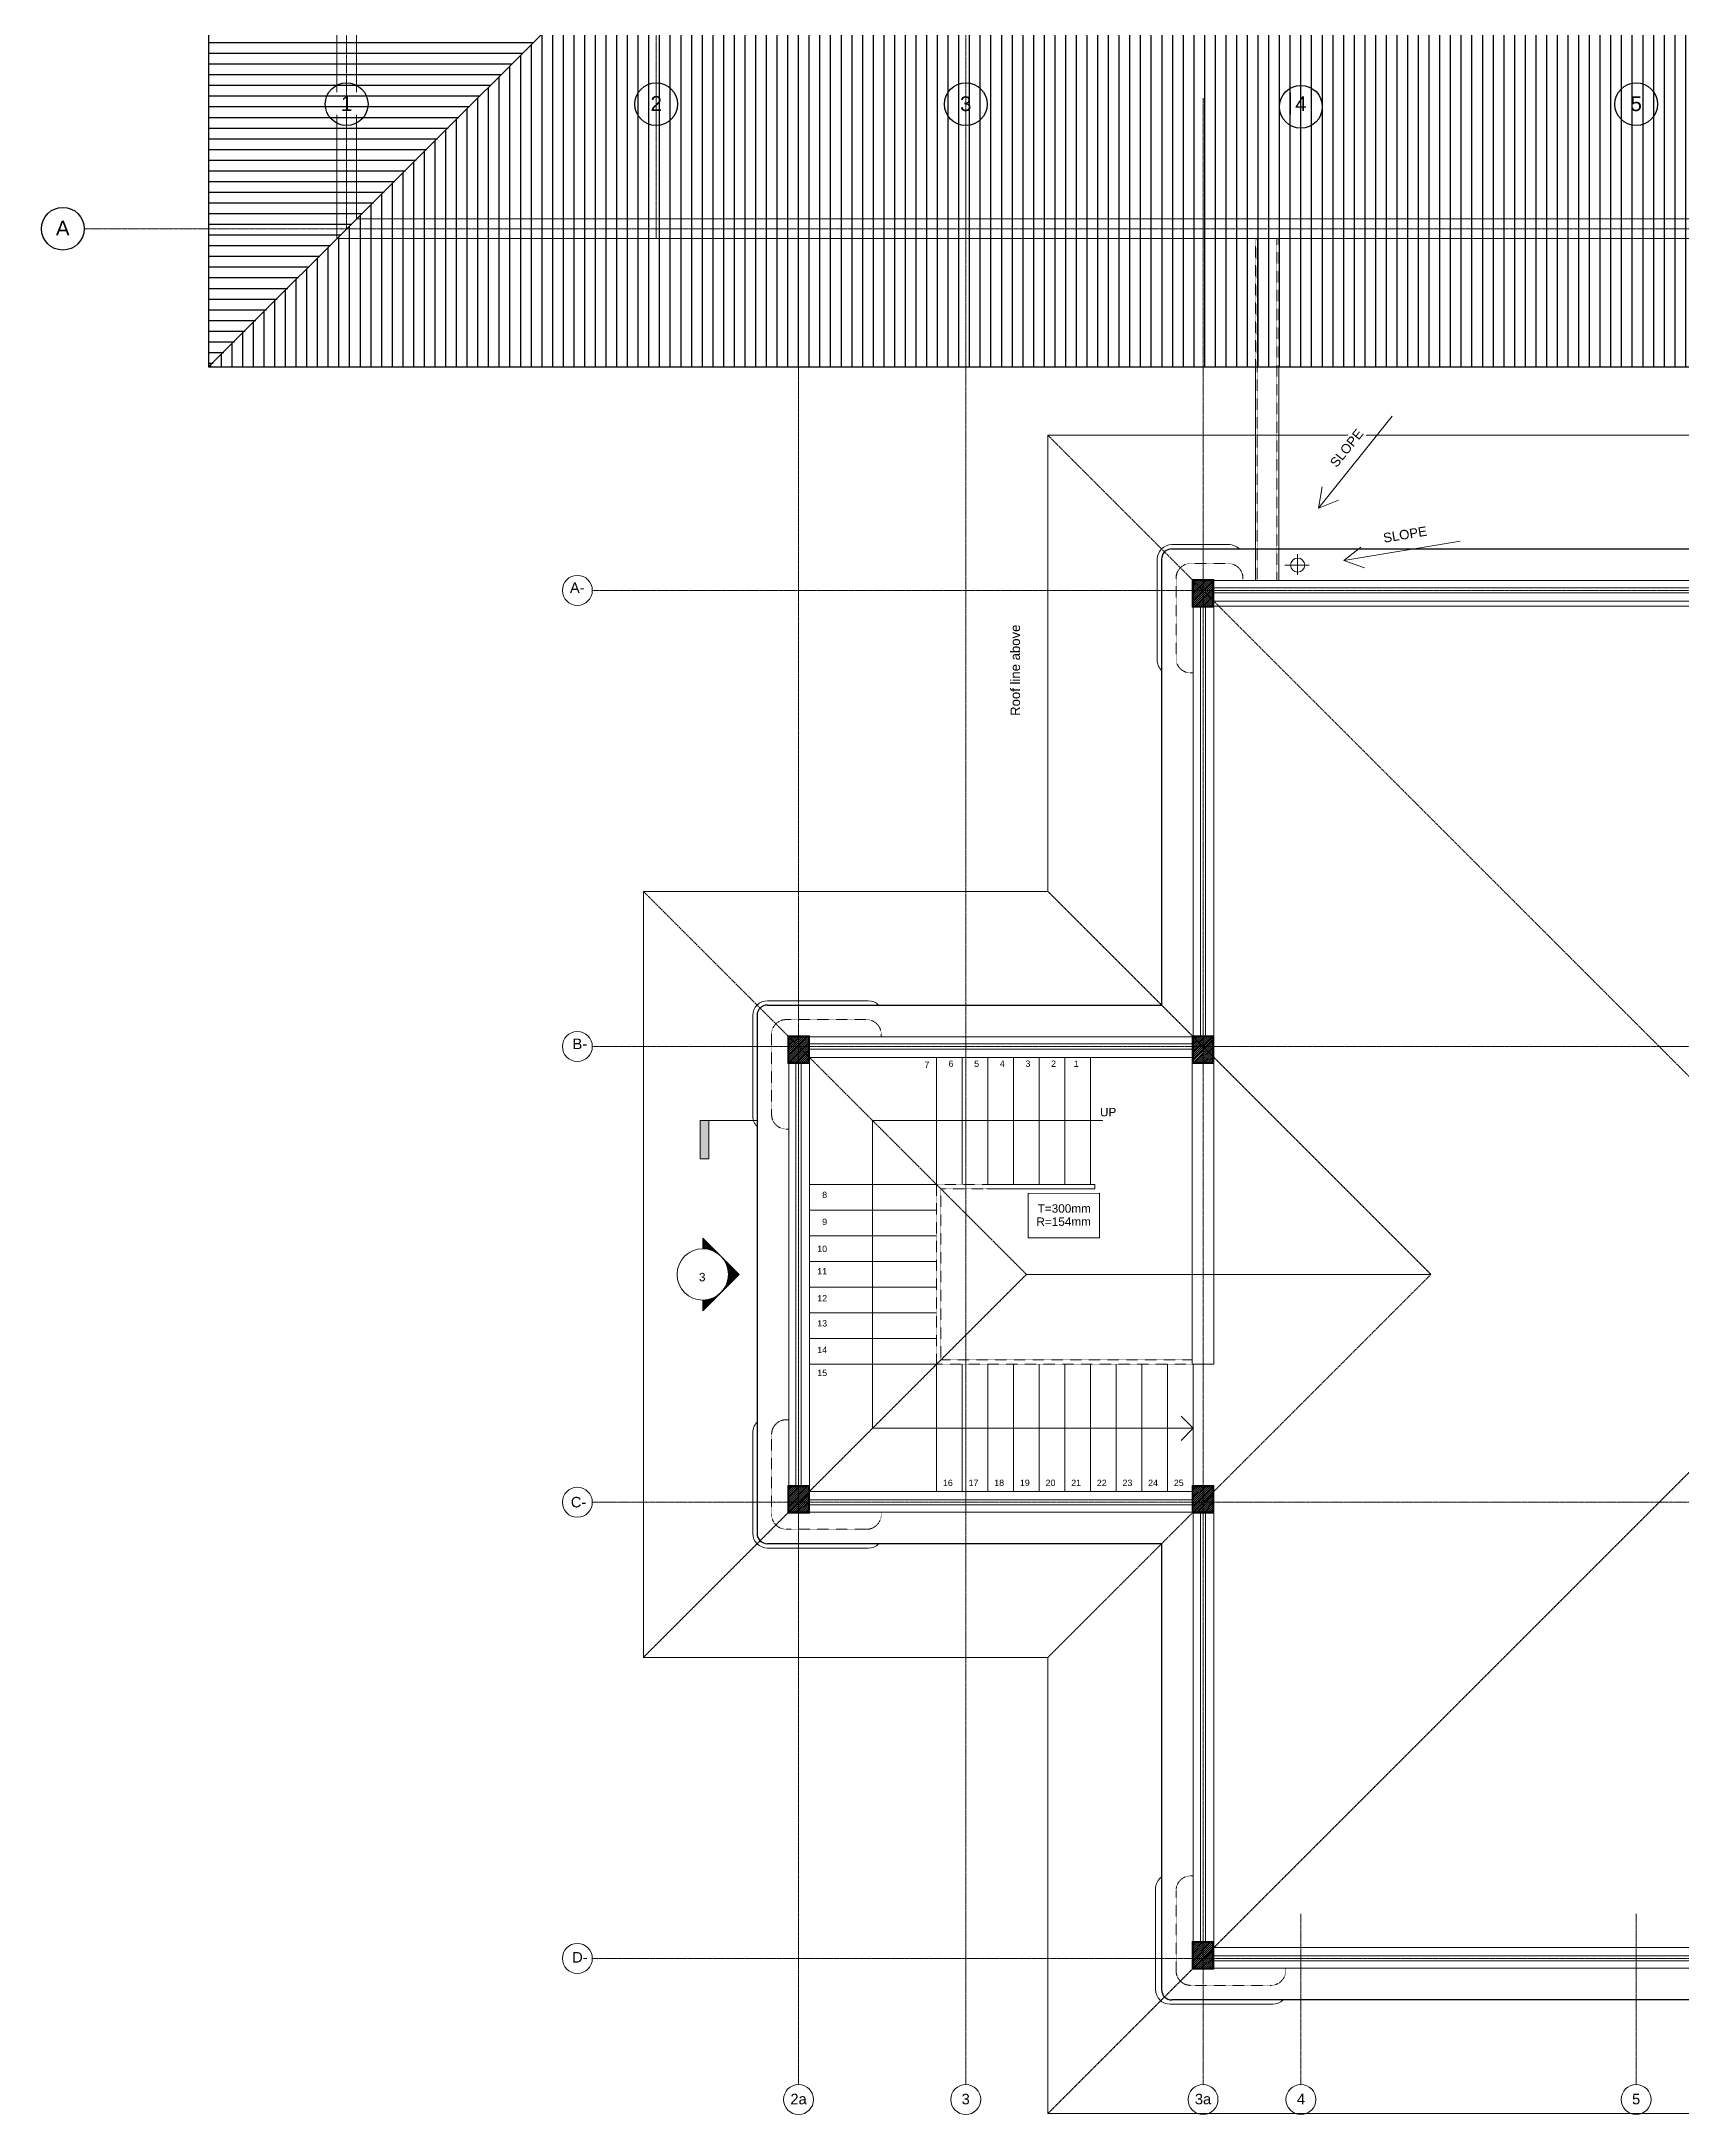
# Model space of a CAD drawing. Header units: millimetres. Extents: x 2659630 to 6742168, y -2425387 to -732288.
# Drawn here: x 4016259 to 4035450, y -1164053 to -1139807 of the extents above; entities that cross this region are included whole.
import ezdxf

# ---------------------------------------------------------------- set-up
doc = ezdxf.new("R2010")
doc.units = ezdxf.units.MM
for name, pattern in [('Grid Line', [22.225, 12.7, -3.175, 3.175, -3.175]), ('Hidden', [7.14375, 4.7625, -2.38125]), ('Overhead', [3.96875, 2.38125, -1.5875])]:
    doc.linetypes.add(name, pattern=pattern)
for name, color, linetype in [('A-CORNICE', 20, 'Continuous'), ('A-LINE 08', 8, 'Continuous'), ('A-RCC LINE', 6, 'Continuous'), ('A-TEXT-0', 7, 'Continuous')]:
    doc.layers.add(name, color=color, linetype=linetype)
for name, color, linetype, lineweight in [('A-DETL-HDLN', 90, 'Hidden', 18), ('A-DETL-THIN', 151, 'Continuous', 18), ('A-FLOR-HRAL', 11, 'Continuous', 18), ('A-FLOR-HRAL-MBND', 5, 'Overhead', 18), ('A-FLOR-OVHD', 1, 'Overhead', 18), ('A-GENM', 13, 'Continuous', 18), ('A-GRID-MODE', 80, 'Continuous', 0), ('A-hatch', 253, 'Continuous', 0), ('A-OVERHEAD LINE', 31, 'Continuous', 9), ('A-PLASTER', 50, 'Continuous', 0), ('A-STAIRS', 31, 'Continuous', 18), ('A-TEXT', 211, 'Continuous', 9), ('A-WALL', 113, 'Continuous', 9), ('G-ANNO-SYMB', 111, 'Continuous', 9), ('G-ANNO-TEXT', 231, 'Continuous', 9), ('S-GRID', 1, 'Continuous', 9), ('S-GRID-IDEN', 1, 'Continuous', 9)]:
    doc.layers.add(name, color=color, linetype=linetype, lineweight=lineweight)
doc.styles.add('Arial', font='arial.ttf', dxfattribs={"height": 123})
doc.styles.add('Arial_1', font='arial.ttf', dxfattribs={"height": 98.353293})
doc.styles.add('Arial_2', font='arial.ttf', dxfattribs={"height": 121.981135})
doc.styles.add('Arial_3', font='arial.ttf', dxfattribs={"height": 97.584908})
doc.styles.add('Arial_4', font='arial.ttf', dxfattribs={"height": 73.76497})

# ---------------------------------------------------------------- blocks, each defined once
blk = doc.blocks.new('Grid - M_Grid Head - Circle_02-314212-GROUND FLOOR PLAN_01')
at = {"layer": 'A-LINE 08'}
blk.add_circle((0, 0), 5, dxfattribs=at)
blk = doc.blocks.new('Grid - M_Grid Head - Circle-24584-GROUND FLOOR PLAN-01')
at = {"layer": 'A-GRID-MODE'}
blk.add_circle((0, 0), 3.5, dxfattribs=at)
blk = doc.blocks.new('Section - M_Section Tail - Filled-28045-GROUND FLOOR PLAN-01')
at = {"layer": 'G-ANNO-SYMB'}
blk.add_hatch(color=256, dxfattribs=at).paths.add_polyline_path([(0, 9), (0, 0), (-2, 0), (-2, 9)], flags=0)
for p, q in [((0, 9), (-2, 9)), ((-2, 9), (-2, 0)), ((0, 0), (0, 9)), ((-2, 0), (0, 0))]:
    blk.add_line(p, q, dxfattribs=at)
blk = doc.blocks.new('Section - M_Section Head - Filled-1049-GROUND FLOOR PLAN-01')
at = {"layer": 'G-ANNO-SYMB'}
h = blk.add_hatch(color=256, dxfattribs=at)
edge = h.paths.add_edge_path(flags=0)
edge.add_line((-6, 8.49), (-6, 6))
edge.add_arc((-6, 0), 6, 90, 135)
edge.add_line((-10.24, 4.24), (-6, 8.49))
h = blk.add_hatch(color=256, dxfattribs=at)
edge = h.paths.add_edge_path(flags=0)
edge.add_line((-6, 8.49), (-1.76, 4.24))
edge.add_arc((-6, 0), 6, 45, 90)
edge.add_line((-6, 6), (-6, 8.49))
h = blk.add_hatch(color=256, dxfattribs=at)
edge = h.paths.add_edge_path(flags=0)
edge.add_line((-14.49, 0), (-10.24, 4.24))
edge.add_arc((-6, 0), 6, 135, 180)
edge.add_line((-12, 0), (-14.49, 0))
h = blk.add_hatch(color=256, dxfattribs=at)
edge = h.paths.add_edge_path(flags=0)
edge.add_line((2.49, 0), (0, 0))
edge.add_arc((-6, 0), 6, 360, 405)
edge.add_line((-1.76, 4.24), (2.49, 0))
for p, q in [((-6, 8.49), (-14.49, 0)), ((-6, 8.49), (-10.24, 4.24)), ((-6, 8.49), (2.49, 0)), ((-6, 6), (-6, 8.49)), ((-6, 8.49), (-6, 6)), ((-1.76, 4.24), (-6, 8.49)), ((-10.24, 4.24), (-14.49, 0)), ((-12, 0), (-14.49, 0)), ((-14.49, 0), (-12, 0)), ((2.49, 0), (-1.76, 4.24)), ((0, 0), (2.49, 0)), ((0, 0), (2.49, 0))]:
    blk.add_line(p, q, dxfattribs=at)
for start, end in [(360, 180), (90, 135), (45, 90), (135, 180), (180, 360), (360, 45)]:
    blk.add_arc((-6, 0), 6, start, end, dxfattribs=at)

msp = doc.modelspace()

# ---------------------------------------------------------------- hatches: boundary and pattern name
at = {"layer": 'A-hatch', "true_color": 0x939598}
h = msp.add_hatch(dxfattribs=at)
h.set_pattern_fill('ANSI31', color=252, scale=5, angle=359.9997012)
h.set_pattern_definition([(44.99970117, (-4289927.385, -3257686.92), (-11.225261605, 11.225378697), [])])
h.paths.add_polyline_path([(4029727.364, -1146411.779), (4029957.364, -1146411.779), (4029957.365, -1146111.78), (4029727.365, -1146111.779)])
h = msp.add_hatch(dxfattribs=at)
h.set_pattern_fill('ANSI31', color=252, scale=5, angle=359.9997012)
h.set_pattern_definition([(44.99970117, (-4294657.383, -3262929.013), (-11.225261605, 11.225378697), [])])
h.paths.add_polyline_path([(4024997.366, -1151746.781), (4025227.366, -1151746.781), (4025227.367, -1151446.783), (4024997.367, -1151446.782)])
h = msp.add_hatch(dxfattribs=at)
h.set_pattern_fill('ANSI31', color=252, scale=5, angle=359.9997012)
h.set_pattern_definition([(44.99970117, (-4289927.392, -3262871.922), (-11.225261605, 11.225378697), [])])
h.paths.add_polyline_path([(4029957.358, -1151446.781), (4029727.358, -1151446.781), (4029727.356, -1151746.781), (4029847.356, -1151746.782), (4029957.356, -1151746.782)])
h = msp.add_hatch(dxfattribs=at)
h.set_pattern_fill('ANSI31', color=252, scale=5, angle=359.9997012)
h.set_pattern_definition([(44.99970117, (-4294657.383, -3268189.012), (-11.225261605, 11.225378697), [])])
h.paths.add_polyline_path([(4025227.368, -1156706.781), (4024997.368, -1156706.781), (4024997.366, -1157006.781), (4025227.366, -1157006.782)])
h = msp.add_hatch(dxfattribs=at)
h.set_pattern_fill('ANSI31', color=252, scale=5, angle=359.9997012)
h.set_pattern_definition([(44.99970117, (-4289509.483, -3273467.179), (-11.225261605, 11.225378697), [])])
h.paths.add_polyline_path([(4029957.385, -1162041.781), (4029727.369, -1162041.781), (4029727.368, -1162341.781), (4029957.368, -1162341.781)])

# ---------------------------------------------------------------- linework, layer by layer
at = {"layer": 'A-CORNICE'}
for p, q in [((4029477.368, -1145741.779), (4054207.368, -1145741.779)), ((4029357.368, -1145861.779), (4029357.368, -1151076.781)), ((4024747.368, -1151076.781), (4029357.368, -1151076.781)), ((4024627.368, -1151196.781), (4024627.368, -1157256.781)), ((4029357.368, -1157376.781), (4024747.368, -1157376.781)), ((4029357.368, -1157376.781), (4029357.368, -1162591.781)), ((4054207.368, -1162711.781), (4029477.368, -1162711.781))]:
    msp.add_line(p, q, dxfattribs=at)
for centre, start, end in [((4029477.368, -1145861.779), 90, 180), ((4024747.368, -1151196.781), 90, 180), ((4024747.368, -1157256.781), 180, 270), ((4029477.368, -1162591.781), 180, 270)]:
    msp.add_arc(centre, 120, start, end, dxfattribs=at)
at = {"layer": 'A-DETL-HDLN'}
for p, q in [((4029727.368, -1146111.779), (4053957.368, -1146111.779)), ((4029727.368, -1146111.779), (4029727.368, -1151446.781)), ((4029727.368, -1146411.779), (4053957.368, -1146411.779)), ((4024997.368, -1151446.781), (4029727.368, -1151446.781)), ((4024997.368, -1151446.781), (4024997.368, -1157006.781)), ((4029727.368, -1157006.781), (4024997.368, -1157006.781)), ((4029727.368, -1157006.781), (4029727.368, -1162341.781)), ((4053957.368, -1162341.781), (4029727.368, -1162341.781))]:
    msp.add_line(p, q, dxfattribs=at)
at = {"layer": 'A-DETL-THIN'}
for p, q in [((4031191.668, -1145266.52), (4032054.941, -1144189.877)), ((4030948.965, -1146044.324), (4030948.965, -1145803.172)), ((4031489.01, -1145878.275), (4032850.253, -1145651.521)), ((4030797.85, -1145931.335), (4031084.418, -1145931.335))]:
    msp.add_line(p, q, dxfattribs=at)
for points in [[(4031427.636, -1145169.854), (4031191.668, -1145266.52), (4031234.735, -1145015.183)], [(4031729.32, -1145963.575), (4031489.01, -1145878.275), (4031688.693, -1145719.683)], [(4029727.368, -1156026.781), (4025977.358, -1156026.781), (4025977.358, -1152426.967), (4028671.962, -1152426.972)], [(4029585.946, -1155885.36), (4029727.368, -1156026.781), (4029585.948, -1156168.203)]]:
    msp.add_lwpolyline(points, dxfattribs=at)
msp.add_circle((4030948.965, -1145931.335), 82.552, dxfattribs=at)
at = {"layer": 'A-FLOR-HRAL', "extrusion": (0, -7.12328e-06, 1)}
for p, q in [((4037673.803, -1146196.779), (4029969.368, -1146196.778)), ((4037673.803, -1146256.779), (4029969.368, -1146256.778))]:
    msp.add_line(p, q, dxfattribs=at)
at = {"layer": 'A-FLOR-HRAL'}
for p, q in [((4029812.368, -1146423.779), (4029812.368, -1151434.781)), ((4029872.368, -1146423.779), (4029872.368, -1151434.781)), ((4025227.355, -1151531.781), (4029715.368, -1151531.781)), ((4025082.368, -1151746.782), (4025082.368, -1156706.781)), ((4025142.368, -1151746.782), (4025142.368, -1156706.781)), ((4028578.973, -1153226.781), (4027315.277, -1153226.781)), ((4028578.973, -1153176.781), (4027328.972, -1153176.781)), ((4028578.973, -1153226.781), (4028578.973, -1153176.781)), ((4025239.368, -1156861.781), (4029715.372, -1156861.781)), ((4025239.368, -1156921.781), (4029715.37, -1156921.781)), ((4029812.368, -1157018.781), (4029812.368, -1162029.781)), ((4029872.368, -1157018.781), (4029872.368, -1162029.781)), ((4037681.911, -1162196.781), (4029969.368, -1162196.781)), ((4037681.911, -1162256.781), (4029969.368, -1162256.781))]:
    msp.add_line(p, q, dxfattribs=at)
at = {"layer": 'A-FLOR-HRAL-MBND'}
for p, q in [((4026727.368, -1155276.781), (4026727.348, -1153176.781)), ((4027328.972, -1153176.781), (4026727.348, -1153176.781)), ((4026777.368, -1155226.781), (4026777.349, -1153226.781)), ((4027315.277, -1153226.781), (4026777.349, -1153226.781)), ((4029728.935, -1155276.781), (4026727.368, -1155276.781)), ((4029715.368, -1155226.781), (4026777.368, -1155226.781))]:
    msp.add_line(p, q, dxfattribs=at)
at = {"layer": 'A-FLOR-OVHD'}
for p, q in [((4030457.368, -1143611.983, 0), (4030457.368, -1142112.103, 0)), ((4030477.368, -1146111.955, 0), (4030477.368, -1142112.103, 0)), ((4030707.368, -1142112.106, 0), (4030707.368, -1146111.804, 0)), ((4030727.368, -1142112.106, 0), (4030727.368, -1143611.984, 0))]:
    msp.add_line(p, q, dxfattribs=at)
for points in [[(4030307.384, -1146111.88, 0.457417609), (4030137.384, -1145911.88), (4029697.368, -1145911.887, 0.414213562), (4029527.368, -1146081.887), (4029526.645, -1147022.001, 0.414213562), (4029696.645, -1147192.001), (4029726.645, -1147192.001), (4029727.363, -1146111.887), (4030307.384, -1146111.88)], [(4026077.382, -1151446.782, 0.457417609), (4025907.382, -1151246.782), (4024967.375, -1151246.782, 0.414213562), (4024797.375, -1151416.782), (4024797.387, -1152356.782, 0.414213562), (4024967.387, -1152526.782), (4024997.387, -1152526.782), (4024997.37, -1151446.783), (4026077.382, -1151446.783)], [(4026077.382, -1157008.261, -0.457417609), (4025907.382, -1157208.261), (4024967.374, -1157206.78, -0.414213562), (4024797.374, -1157036.78), (4024797.387, -1156096.781, -0.414213562), (4024967.387, -1155926.781), (4024997.387, -1155926.781), (4024997.368, -1157006.78), (4026077.382, -1157008.261)], [(4030807.367, -1162341.781, -0.457417609), (4030637.367, -1162541.781), (4029697.369, -1162541.781, -0.414213562), (4029527.369, -1162371.781), (4029527.37, -1161431.781, -0.414213562), (4029697.37, -1161261.781), (4029727.37, -1161261.781), (4029727.364, -1162341.781), (4030807.367, -1162341.781)]]:
    msp.add_lwpolyline(points, format="xyb", close=True, dxfattribs=at)
at = {"layer": 'A-GENM'}
for p, q in [((4030192.384, -1146111.88), (4030307.384, -1146111.88)), ((4030307.384, -1146111.88), (4030327.384, -1146111.88)), ((4029726.646, -1147191.893), (4029726.646, -1147076.893)), ((4029726.681, -1147191.974), (4029726.682, -1147076.974)), ((4024997.38, -1155926.782), (4024997.38, -1156041.782))]:
    msp.add_line(p, q, dxfattribs=at)
at = {"layer": 'A-LINE 08'}
for p, q in [((4018212.376, -1125911.923), (4018212.284, -1143611.919)), ((4027062.332, -1134761.975), (4018212.291, -1143611.931)), ((4018212.284, -1143611.919), (4075122.284, -1143612.216))]:
    msp.add_line(p, q, dxfattribs=at)
at = {"layer": 'A-OVERHEAD LINE', "linetype": 'Hidden'}
msp.add_line((4027777.368, -1154226.781), (4032507.368, -1154226.781), dxfattribs=at)
at = {"layer": 'A-PLASTER'}
for p, q in [((4030157.37, -1145691.975), (4029477.381, -1145691.831)), ((4029307.38, -1145861.83), (4029306.647, -1147041.972)), ((4025927.375, -1151026.782), (4024747.382, -1151026.782)), ((4024577.382, -1151196.782), (4024577.393, -1152376.782)), ((4024577.382, -1157256.781), (4024577.395, -1156076.782)), ((4025927.376, -1157428.262), (4024747.382, -1157426.781)), ((4029727.369, -1161241.781), (4029727.369, -1161261.781)), ((4029287.368, -1162591.781), (4029287.369, -1161411.781)), ((4030657.368, -1162761.781), (4029457.369, -1162761.781))]:
    msp.add_line(p, q, dxfattribs=at)
for points in [[(4029715.368, -1146423.779), (4029969.368, -1146423.779), (4029969.368, -1146099.779), (4029715.368, -1146099.779)], [(4024985.368, -1151434.782), (4025239.355, -1151434.782), (4025239.362, -1151758.781), (4024985.376, -1151758.781)], [(4029969.359, -1151434.781), (4029715.368, -1151434.781), (4029715.368, -1151758.781), (4029969.359, -1151758.781)], [(4024985.376, -1156694.781), (4025239.363, -1156694.781), (4025239.355, -1157018.781), (4024985.368, -1157018.781)], [(4029715.368, -1162353.781), (4029969.368, -1162353.781), (4029969.368, -1162029.781), (4029715.368, -1162029.781)]]:
    msp.add_lwpolyline(points, close=True, dxfattribs=at)
for centre, start, end in [((4029477.381, -1145861.831), 89.9997132, 179.9996773), ((4030146.799, -1145861.851), 44.9352212, 89.9997132), ((4029476.647, -1147041.973), 179.9997132, 192.8568556), ((4029476.647, -1147041.973), 192.8568562, 205.7139981), ((4029476.647, -1147041.973), 205.7139991, 218.5711407), ((4029476.647, -1147041.973), 218.5711445, 225.0983231), ((4024747.382, -1151196.782), 90, 179.9999641), ((4025927.375, -1151196.782), 44.9014728, 90), ((4024747.393, -1152376.782), 180, 192.8571424), ((4024747.393, -1152376.782), 192.857143, 205.7142848), ((4024747.393, -1152376.782), 205.714286, 218.5714275), ((4024747.393, -1152376.782), 218.5714313, 225.0928072), ((4024747.395, -1156076.782), 154.2857152, 167.142857), ((4024747.395, -1156076.782), 141.4285725, 154.285714), ((4024747.395, -1156076.782), 134.9071928, 141.4285687), ((4024747.395, -1156076.782), 167.1428576, 180), ((4024747.382, -1157256.781), 180.0000359, 270), ((4025927.376, -1157258.261), 270, 315.0989618), ((4029457.369, -1161411.781), 154.2857152, 167.142857), ((4029457.369, -1161411.781), 141.4285725, 154.285714), ((4029457.369, -1161411.781), 128.571428, 141.4285687), ((4029457.369, -1161411.781), 126.0318786, 128.5714269), ((4029457.369, -1161411.781), 167.1428576, 180), ((4029457.369, -1162591.781), 180.0000359, 270), ((4030657.368, -1162591.781), 270, 315.0989575)]:
    msp.add_arc(centre, 170, start, end, dxfattribs=at)
at = {"layer": 'A-RCC LINE'}
for points in [[(4029727.368, -1146411.779), (4029957.368, -1146411.779), (4029957.368, -1146111.779), (4029727.368, -1146111.779)], [(4024997.368, -1151446.782), (4025227.355, -1151446.782), (4025227.362, -1151746.781), (4024997.375, -1151746.781)], [(4029957.359, -1151446.781), (4029727.368, -1151446.781), (4029727.368, -1151746.781), (4029957.359, -1151746.781)], [(4024997.376, -1156706.781), (4025227.362, -1156706.781), (4025227.355, -1157006.781), (4024997.368, -1157006.781)], [(4029727.368, -1162341.781), (4029957.368, -1162341.781), (4029957.368, -1162041.781), (4029727.368, -1162041.781)]]:
    msp.add_lwpolyline(points, close=True, dxfattribs=at)
at = {"layer": 'A-STAIRS'}
msp.add_line((4027627.368, -1152087.557), (4027627.368, -1153176.781), dxfattribs=at)
at = {"layer": 'A-WALL', "color": 1}
for p, q in [((4019712.294, -1142111.5), (4019712.368, -1127411.927)), ((4019942.295, -1141881.261), (4019942.367, -1127641.928))]:
    msp.add_line(p, q, dxfattribs=at)
at = {"layer": 'A-WALL'}
for p, q in [((4019942.295, -1141881.261), (4073392.293, -1141883.134)), ((4073622.292, -1142112.951), (4019712.294, -1142111.5)), ((4030457.368, -1146111.955, 0), (4030457.368, -1143611.983, 0)), ((4030727.368, -1143611.984, 0), (4030727.368, -1146111.804, 0)), ((4029969.368, -1146353.779), (4053715.368, -1146353.779)), ((4029969.368, -1146353.779), (4029969.368, -1155276.781)), ((4030992.299, -1146342.048), (4030992.299, -1146342.048)), ((4029715.368, -1151688.781), (4029715.368, -1155276.781)), ((4029969.368, -1155276.781), (4029715.368, -1155276.781)), ((4029969.368, -1156694.781), (4029969.368, -1162099.781)), ((4029727.37, -1161261.781), (4029727.37, -1161376.781)), ((4053715.368, -1162099.781), (4029969.368, -1162099.781))]:
    msp.add_line(p, q, dxfattribs=at)
at = {"layer": 'G-ANNO-SYMB'}
msp.add_line((4023963.197, -1152426.976), (4024622.895, -1152426.976), dxfattribs=at)
at = {"layer": 'G-ANNO-TEXT', "color": 250, "flags": 128}
msp.add_lwpolyline([(4028632.167, -1153277.575), (4027797.969, -1153279.488), (4027799.162, -1153799.61), (4028633.36, -1153797.696)], close=True, dxfattribs=at)
at = {"layer": 'S-GRID', "linetype": 'Grid Line'}
for p, q in [((4022700.436, -1146226.779), (4056279.34, -1146226.779)), ((4022700.436, -1151561.781), (4056279.34, -1151561.781)), ((4056279.412, -1156891.781), (4022700.436, -1156891.781)), ((4030987.368, -1163702.506), (4030987.368, -1161702.506)), ((4034907.368, -1163702.506), (4034907.368, -1161702.506)), ((4056279.34, -1162226.781), (4022700.436, -1162226.781))]:
    msp.add_line(p, q, dxfattribs=at)

# ---------------------------------------------------------------- block references
at = {"layer": 'A-GRID-MODE', "xscale": 49.99999999999998, "yscale": 49.99999999999998, "zscale": 49.99999999999998, "rotation": 180}
for p in [(4022525.436, -1146226.779), (4022525.436, -1156891.781), (4022525.436, -1162226.818), (4025112.368, -1163877.506), (4027067.368, -1163877.506), (4029842.368, -1163877.506), (4030987.368, -1163877.506), (4034907.368, -1163877.506)]:
    msp.add_blockref('Grid - M_Grid Head - Circle-24584-GROUND FLOOR PLAN-01', p, dxfattribs=at)
at = {"layer": 'G-ANNO-SYMB', "extrusion": (0, 0, -1), "xscale": 49.99999999999998, "yscale": 49.99999999999998, "zscale": 49.99999999999998, "rotation": 180}
msp.add_blockref('Section - M_Section Tail - Filled-28045-GROUND FLOOR PLAN-01', (-4024063.197, -1152426.976), dxfattribs=at)
at = {"layer": 'G-ANNO-SYMB', "xscale": -49.99999999999998, "yscale": 49.99999999999998, "zscale": 49.99999999999998, "rotation": 270}
msp.add_blockref('Section - M_Section Head - Filled-1049-GROUND FLOOR PLAN-01', (4023991.739, -1153926.781), dxfattribs=at)
at = {"layer": 'S-GRID-IDEN', "xscale": 49.99999999999998, "yscale": 49.99999999999998, "zscale": 49.99999999999998}
for p, rotation in [((4019827.368, -1140540.348), 180), ((4023447.368, -1140540.348), 180), ((4016508.686, -1141996.937), 269.9999999999996)]:
    msp.add_blockref('Grid - M_Grid Head - Circle_02-314212-GROUND FLOOR PLAN_01', p, dxfattribs=dict(at, rotation=rotation))
for p in [(4027067.368, -1140540.348), (4030987.368, -1140570.873), (4034907.368, -1140540.348)]:
    msp.add_blockref('Grid - M_Grid Head - Circle_02-314212-GROUND FLOOR PLAN_01', p, dxfattribs=at)

# ---------------------------------------------------------------- texts
at = {"layer": 'A-GRID-MODE', "style": 'Arial'}
for s, p in [('A-', (4022438.512, -1146256.964)), ('C-', (4022449.091, -1156951.87)), ('D-', (4022464.78, -1162274.966))]:
    msp.add_text(s, height=122.9416, dxfattribs=at).set_placement(p)
at = {"layer": 'A-TEXT', "insert": (4027591.765, -1147694.666), "char_height": 110, "width": 1886.99183, "attachment_point": 1, "rotation": 90, "line_spacing_factor": 1.010232, "style": 'Arial_1'}
msp.add_mtext('Roof line above', dxfattribs=at)
at = {"layer": 'A-TEXT-0', "color": 7, "char_height": 73.765, "width": 68.4, "attachment_point": 3, "rotation": 0.1314106, "line_spacing_factor": 0.938532, "style": 'Arial_4', "bg_fill": 3, "box_fill_scale": 1.25, "bg_fill_color": 0, "bg_fill_transparency": 0}
for s, insert in [('7', (4026641.805, -1151737.64)), ('6', (4026923.144, -1151725.456)), ('5', (4027223.144, -1151725.456)), ('4', (4027523.144, -1151725.447)), ('3', (4027823.144, -1151725.45)), ('2', (4028123.144, -1151725.447)), ('1', (4028387.711, -1151725.444)), ('8', (4025445.798, -1153259.791)), ('9', (4025445.801, -1153575.525)), ('10', (4025445.803, -1153891.258)), ('11', (4025445.795, -1154153.048)), ('12', (4025445.795, -1154468.781)), ('13', (4025445.812, -1154762.039)), ('14', (4025445.815, -1155073.277)), ('15', (4025445.818, -1155341.81)), ('16', (4026915.577, -1156627.74)), ('17', (4027215.64, -1156627.737)), ('18', (4027515.64, -1156627.734)), ('19', (4027815.64, -1156627.731)), ('20', (4028115.64, -1156627.737)), ('21', (4028415.64, -1156627.734)), ('22', (4028715.64, -1156627.731)), ('23', (4029015.64, -1156627.725)), ('24', (4029315.64, -1156627.722)), ('25', (4029615.64, -1156627.72))]:
    msp.add_mtext(s, dxfattribs=dict(at, insert=insert))
at = {"layer": 'G-ANNO-SYMB', "insert": (4023985.909, -1154308.716), "char_height": 98.353, "width": 91.19402, "attachment_point": 8, "line_spacing_factor": 0.938532, "style": 'Arial_1'}
msp.add_mtext('3', dxfattribs=at)
at = {"layer": 'G-ANNO-TEXT', "color": 7, "insert": (4028530.86, -1153405.67), "char_height": 98.3533, "width": 757.2, "attachment_point": 3, "rotation": 0.1314106, "line_spacing_factor": 0.938532, "style": 'Arial_1'}
msp.add_mtext('T=300mm\\PR=154mm', dxfattribs=at)

# ---------------------------------------------------------------- next in the draw order: hatches: boundary and pattern name
at = {"layer": 'A-hatch', "true_color": 0x939598}
h = msp.add_hatch(dxfattribs=at)
h.set_pattern_fill('ANSI31', color=252, scale=5, angle=359.9997012)
h.set_pattern_definition([(44.99970117, (-4289927.383, -3268189.012), (-11.225261605, 11.225378697), [])])
h.paths.add_polyline_path([(4029957.368, -1156706.781), (4029727.368, -1156706.781), (4029727.366, -1157006.781), (4029957.366, -1157006.782)])

# ---------------------------------------------------------------- next in the draw order: linework, layer by layer
at = {"layer": 'A-FLOR-HRAL'}
msp.add_line((4025227.355, -1151591.781), (4029715.368, -1151591.781), dxfattribs=at)
at = {"layer": 'A-OVERHEAD LINE', "linetype": 'Hidden'}
for p, q in [((4023297.368, -1149746.781), (4027777.368, -1154226.781)), ((4023297.368, -1158706.781), (4027777.368, -1154226.781)), ((4037842.369, -1154226.78), (4028027.368, -1164041.781)), ((4028027.368, -1158706.781), (4032507.368, -1154226.781))]:
    msp.add_line(p, q, dxfattribs=at)
msp.add_lwpolyline([(4055657.368, -1164041.781), (4028027.368, -1164041.781), (4028027.368, -1158706.781), (4023297.368, -1158706.781), (4023297.368, -1149746.781), (4028027.368, -1149746.781), (4028027.368, -1144411.779), (4055657.368, -1144411.779)], close=True, dxfattribs=at)
at = {"layer": 'A-PLASTER'}
msp.add_lwpolyline([(4029715.376, -1156694.781), (4029969.362, -1156694.781), (4029969.355, -1157018.781), (4029715.368, -1157018.781)], close=True, dxfattribs=at)
at = {"layer": 'A-RCC LINE'}
msp.add_lwpolyline([(4029727.375, -1156706.781), (4029957.362, -1156706.781), (4029957.355, -1157006.781), (4029727.368, -1157006.781)], close=True, dxfattribs=at)
at = {"layer": 'A-STAIRS', "linetype": 'Hidden'}
for p, q in [((4026727.368, -1151688.781), (4026727.368, -1153176.781)), ((4027027.368, -1151688.781), (4027027.368, -1153176.781)), ((4027327.368, -1151688.781), (4027327.368, -1153176.781)), ((4027627.368, -1152087.557), (4027627.368, -1151688.781)), ((4026727.348, -1153176.781), (4025239.368, -1153176.781)), ((4026727.348, -1153476.781), (4025239.368, -1153476.781)), ((4026727.348, -1153776.781), (4025239.368, -1153776.781)), ((4026727.348, -1154076.781), (4025239.368, -1154076.781)), ((4026727.348, -1154376.781), (4025239.368, -1154376.781)), ((4026727.348, -1154676.781), (4025239.368, -1154676.781)), ((4026727.348, -1154976.781), (4025239.368, -1154976.781)), ((4026727.348, -1155276.781), (4025239.368, -1155276.781)), ((4026727.368, -1155281.781), (4026727.368, -1156764.781)), ((4027027.368, -1155276.781), (4027027.368, -1156764.781)), ((4027327.368, -1155276.781), (4027327.368, -1156764.781)), ((4027627.368, -1155276.781), (4027627.368, -1156764.781)), ((4027927.368, -1155276.781), (4027927.368, -1156764.781)), ((4028227.368, -1155276.781), (4028227.368, -1156764.781)), ((4028527.368, -1155276.781), (4028527.368, -1156764.781)), ((4028827.368, -1155276.781), (4028827.368, -1156764.781)), ((4029127.368, -1155276.781), (4029127.368, -1156764.781)), ((4029427.368, -1155276.781), (4029427.368, -1156764.781)), ((4029727.368, -1155276.781), (4029727.368, -1156776.781))]:
    msp.add_line(p, q, dxfattribs=at)
at = {"layer": 'A-STAIRS'}
for p, q in [((4027927.368, -1151688.781), (4027927.368, -1153176.781)), ((4028227.368, -1151688.781), (4028227.368, -1153176.781))]:
    msp.add_line(p, q, dxfattribs=at)
at = {"layer": 'A-WALL'}
for p, q in [((4025239.362, -1151688.781), (4025239.362, -1156764.781)), ((4025239.368, -1151688.781), (4029715.368, -1151688.781)), ((4029715.368, -1156764.781), (4025239.368, -1156764.781))]:
    msp.add_line(p, q, dxfattribs=at)
at = {"layer": 'S-GRID', "linetype": 'Grid Line'}
msp.add_line((4027067.368, -1163702.506), (4027067.368, -1141073.326), dxfattribs=at)

# ---------------------------------------------------------------- next in the draw order: texts
at = {"layer": 'A-GRID-MODE', "insert": (4022554.825, -1151469.025), "char_height": 122.9416, "width": 114, "attachment_point": 2, "line_spacing_factor": 0.938532, "style": 'Arial', "bg_fill": 3, "box_fill_scale": 1.25, "bg_fill_color": 0, "bg_fill_transparency": 0}
msp.add_mtext('B-', dxfattribs=at)
at = {"layer": 'S-GRID-IDEN', "char_height": 172.118, "attachment_point": 2, "line_spacing_factor": 0.938532, "style": 'Arial_2', "bg_fill": 3, "box_fill_scale": 1.25, "bg_fill_color": 0, "bg_fill_transparency": 0}
for s, insert, width in [('1', (4019827.43, -1140446.363), 159.59215), ('2', (4023447.43, -1140446.363), 159.59215), ('3', (4027067.307, -1140448.943), 159.59215), ('4', (4030987.307, -1140448.943), 159.59215), ('5', (4034907.307, -1140448.943), 159.59215), ('A', (4016507.396, -1141904.181), 191.0906)]:
    msp.add_mtext(s, dxfattribs=dict(at, insert=insert, width=width))

# ---------------------------------------------------------------- next in the draw order: hatches: boundary and pattern name
at = {"layer": 'A-LINE 08'}
h = msp.add_hatch(dxfattribs=at)
h.set_pattern_fill('ANSI31', color=256, scale=1000, angle=315, style=0)
h.set_pattern_definition([(0, (3860487.59, -1238069.58), (0, 125), [])])
h.paths.add_polyline_path([(4075122.332, -1125916.95), (4066277.377, -1134766.946), (4075122.328, -1143616.945)])
h.paths.add_polyline_path([(4027067.377, -1134766.946), (4018212.332, -1125916.945), (4018212.328, -1143616.929), (4018217.393, -1143616.933)])
h = msp.add_hatch(dxfattribs=at)
h.set_pattern_fill('ANSI31', color=256, scale=1000, angle=45, style=0)
h.set_pattern_definition([(90, (3860487.59, -1238069.58), (-125, 0), [])])
h.paths.add_polyline_path([(4075127.377, -1125912.077), (4018217.377, -1125912.065), (4018217.377, -1125916.95), (4027067.368, -1134766.937), (4066277.377, -1134766.946)])
h.paths.add_polyline_path([(4066277.377, -1134766.946), (4027067.385, -1134766.937), (4018217.393, -1143612.061), (4075127.373, -1143612.073)])

# ---------------------------------------------------------------- next in the draw order: linework, layer by layer
at = {"layer": 'S-GRID', "linetype": 'Grid Line'}
for p, q in [((4019827.368, -1124047.094), (4019827.368, -1141996.937)), ((4023447.368, -1124047.094), (4023447.368, -1142111.946)), ((4027067.368, -1141996.937), (4027067.368, -1124047.094)), ((4030987.368, -1143611.985), (4030987.368, -1124047.094)), ((4016758.686, -1141996.937), (4074940.721, -1141996.937))]:
    msp.add_line(p, q, dxfattribs=at)

# ---------------------------------------------------------------- next in the draw order: block references
at = {"layer": 'A-GRID-MODE', "xscale": 49.99999999999998, "yscale": 49.99999999999998, "zscale": 49.99999999999998, "rotation": 180}
msp.add_blockref('Grid - M_Grid Head - Circle-24584-GROUND FLOOR PLAN-01', (4022525.436, -1151561.781), dxfattribs=at)

# ---------------------------------------------------------------- next in the draw order: texts
at = {"layer": 'A-GRID-MODE', "width": 114, "attachment_point": 2, "line_spacing_factor": 0.938532, "style": 'Arial', "bg_fill": 3, "box_fill_scale": 1.25, "bg_fill_color": 0, "bg_fill_transparency": 0}
for s, insert, char_height in [('2a', (4025112.43, -1163810.005), 122.9416), ('3', (4027067.43, -1163810.005), 122.942), ('3a', (4029842.43, -1163810.005), 122.9416), ('4', (4030987.43, -1163810.005), 122.942), ('5', (4034907.43, -1163810.005), 122.942)]:
    msp.add_mtext(s, dxfattribs=dict(at, insert=insert, char_height=char_height))
at = {"layer": 'G-ANNO-TEXT', "color": 7, "insert": (4028637.127, -1152279.693), "char_height": 98.3533, "width": 226.8, "attachment_point": 1, "rotation": 0.1314106, "line_spacing_factor": 0.938532, "style": 'Arial_3', "bg_fill": 3, "box_fill_scale": 1.25, "bg_fill_color": 0, "bg_fill_transparency": 0}
msp.add_mtext('UP', dxfattribs=at)

# ---------------------------------------------------------------- next in the draw order: linework, layer by layer
at = {"layer": 'A-OVERHEAD LINE', "linetype": 'Hidden'}
for p, q in [((4037842.369, -1154226.78), (4028027.368, -1144411.779)), ((4028027.368, -1149746.781), (4032507.368, -1154226.781))]:
    msp.add_line(p, q, dxfattribs=at)
at = {"layer": 'A-STAIRS'}
msp.add_line((4028527.368, -1151688.781), (4028527.368, -1153176.781), dxfattribs=at)
at = {"layer": 'S-GRID', "linetype": 'Grid Line'}
for p, q in [((4025112.368, -1140220.937), (4025112.368, -1163702.506)), ((4029842.368, -1140470.767), (4029842.368, -1163702.506))]:
    msp.add_line(p, q, dxfattribs=at)

# ---------------------------------------------------------------- next in the draw order: texts
at = {"layer": 'G-ANNO-TEXT', "color": 7, "char_height": 110.6475, "width": 614.25, "attachment_point": 1, "line_spacing_factor": 0.938532, "style": 'Arial_4', "bg_fill": 3, "box_fill_scale": 1.25, "bg_fill_color": 0, "bg_fill_transparency": 0}
for insert, rotation in [((4031317.045, -1144728.496), 51.2766977), ((4031941.193, -1145560.911), 9.4574169)]:
    msp.add_mtext('SLOPE', dxfattribs=dict(at, insert=insert, rotation=rotation))

doc.saveas('drawing.dxf')
